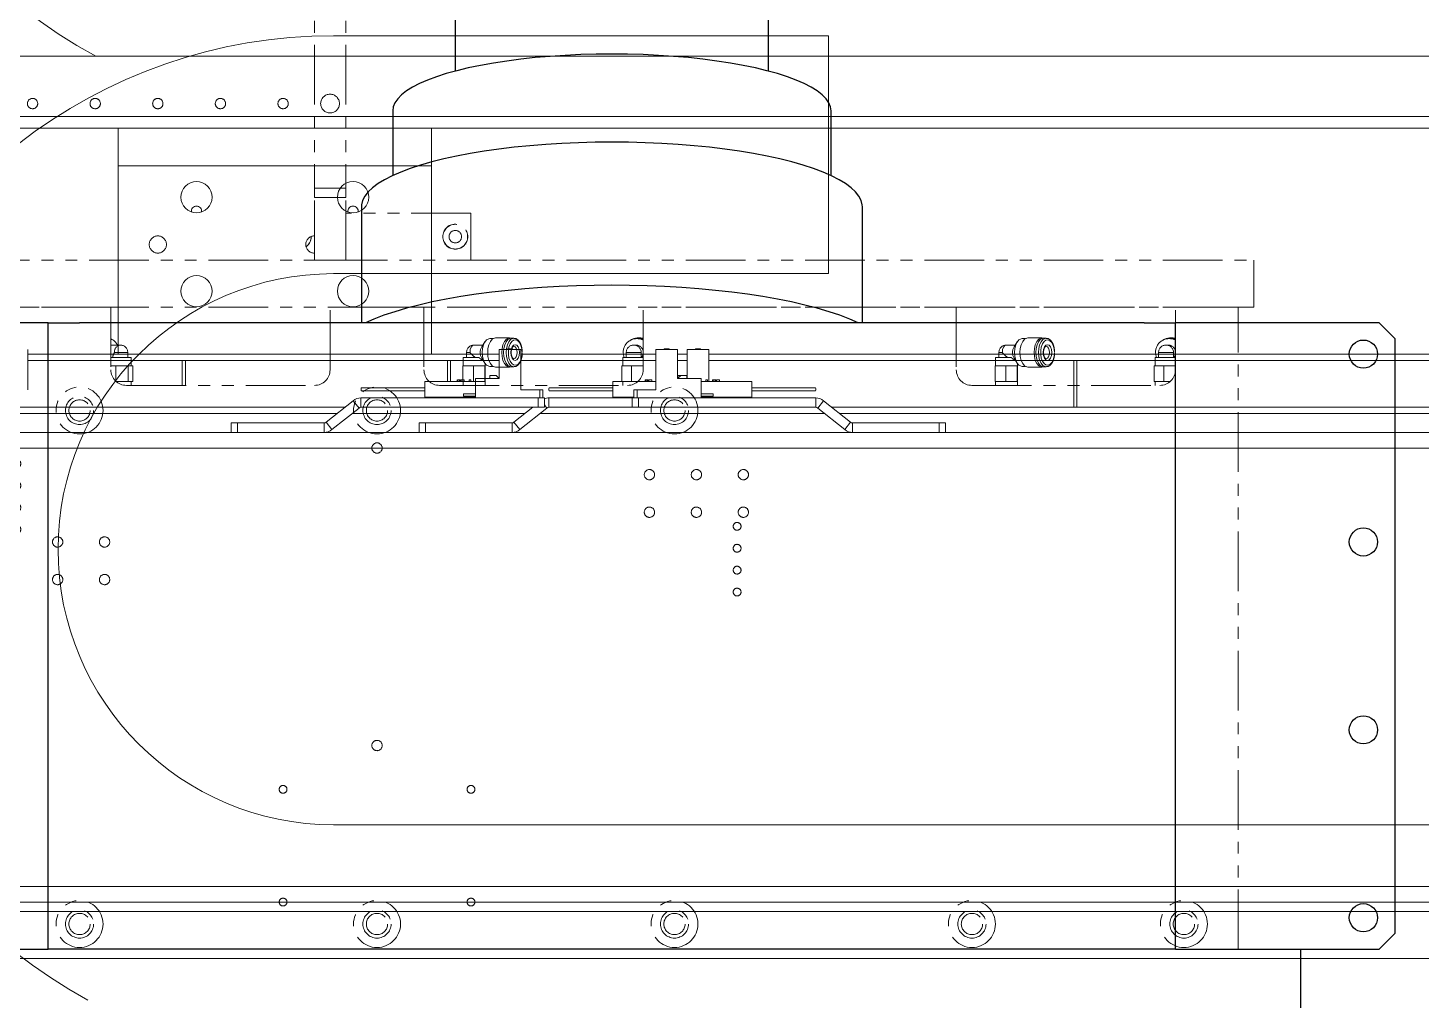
# Model space of a CAD drawing. Extents: x 500 to 100500, y -14500 to 21140.
# Drawn here: x 6410 to 6854.9, y -2379 to -2068.5 of the extents above; entities that cross this region are included whole.
import ezdxf

# ---------------------------------------------------------------- set-up
doc = ezdxf.new("R2010")
doc.units = 0
doc.linetypes.add('PHANTOM', pattern=[12.7, 6.35, -1.27, 1.27, -1.27, 1.27, -1.27])
doc.linetypes.add('SLD-Solid', pattern=[0])
doc.layers.get('0').update_dxf_attribs({"linetype": 'CONTINUOUS'})
doc.layers.add('D', color=7, linetype='CONTINUOUS')
doc.layers.add('MODEL', color=7, linetype='SLD-Solid', lineweight=15)

# ---------------------------------------------------------------- blocks, each defined once
blk = doc.blocks.new('KZXCVASDF123')
at = {"color": 7, "linetype": 'Continuous', "lineweight": 18}
for p, q in [((-57914.57, -66197.57, 21.36), (-58715.92, -66197.57, 21.36)), ((-57914.57, -66216.84, 21.36), (-58720.92, -66216.84, 21.36)), ((-58632.22, -66220.57, 21.36), (-58720.92, -66220.57, 21.36)), ((-58632.22, -66220.57, 21.36), (-58632.22, -66232.57, 21.36)), ((-58532.22, -66220.57, 21.36), (-58632.22, -66220.57, 21.36)), ((-58532.22, -66220.57, 21.36), (-58532.22, -66232.57, 21.36)), ((-57914.57, -66220.57, 21.36), (-58532.22, -66220.57, 21.36)), ((-58532.22, -66232.57, 21.36), (-58632.22, -66232.57, 21.36)), ((-58632.22, -66232.57, 21.36), (-58632.22, -66282.57, 21.36)), ((-58532.22, -66232.57, 21.36), (-58532.22, -66282.57, 21.36)), ((-58632.22, -66292.67, 21.36), (-58632.22, -66282.57, 21.36)), ((-58532.22, -66282.57, 21.36), (-58632.22, -66282.57, 21.36)), ((-58532.22, -66292.67, 21.36), (-58532.22, -66282.57, 21.36)), ((-58503.6, -66291.17, 21.36), (-58510.55, -66291.17, 21.36)), ((-58510.55, -66291.17, 21.36), (-58510.55, -66300.47, 21.36)), ((-58507.87, -66290.97, 21.36), (-58507.87, -66291.17, 21.36)), ((-58507.87, -66290.97, 21.36), (-58507.07, -66290.97, 21.36)), ((-58507.07, -66290.97, 21.36), (-58507.07, -66291.17, 21.36)), ((-58507.07, -66290.97, 21.36), (-58506.27, -66290.97, 21.36)), ((-58506.27, -66290.97, 21.36), (-58506.27, -66291.17, 21.36)), ((-58503.6, -66304.07, 21.36), (-58503.6, -66291.17, 21.36)), ((-58460.54, -66304.07, 21.36), (-58460.54, -66291.17, 21.36)), ((-58460.54, -66291.17, 21.36), (-58453.59, -66291.17, 21.36)), ((-58457.56, -66290.97, 21.36), (-58457.86, -66290.97, 21.36)), ((-58457.86, -66290.97, 21.36), (-58457.86, -66291.17, 21.36)), ((-58457.56, -66290.97, 21.36), (-58456.56, -66290.97, 21.36)), ((-58457.56, -66290.97, 21.36), (-58457.56, -66291.17, 21.36)), ((-58456.26, -66290.97, 21.36), (-58456.56, -66290.97, 21.36)), ((-58456.56, -66290.97, 21.36), (-58456.56, -66291.17, 21.36)), ((-58456.26, -66290.97, 21.36), (-58456.26, -66291.17, 21.36)), ((-58453.59, -66291.17, 21.36), (-58453.59, -66300.47, 21.36)), ((-58450.55, -66291.17, 21.36), (-58450.55, -66300.47, 21.36)), ((-58443.6, -66291.17, 21.36), (-58450.55, -66291.17, 21.36)), ((-58447.87, -66290.97, 21.36), (-58447.87, -66291.17, 21.36)), ((-58447.87, -66290.97, 21.36), (-58447.07, -66290.97, 21.36)), ((-58447.07, -66290.97, 21.36), (-58447.07, -66291.17, 21.36)), ((-58447.07, -66290.97, 21.36), (-58446.27, -66290.97, 21.36)), ((-58446.27, -66290.97, 21.36), (-58446.27, -66291.17, 21.36)), ((-58443.6, -66301.42, 21.36), (-58443.6, -66291.17, 21.36)), ((-58661.07, -66292.67, 21.36), (-58510.55, -66292.67, 21.36)), ((-58661.07, -66294.67, 21.36), (-58527.07, -66294.67, 21.36)), ((-58527.07, -66294.67, 21.36), (-58527.07, -66301.42, 21.36)), ((-58526.07, -66294.67, 21.36), (-58527.07, -66294.67, 21.36)), ((-58526.07, -66301.42, 21.36), (-58526.07, -66294.67, 21.36)), ((-58526.07, -66294.67, 21.36), (-58510.55, -66294.67, 21.36)), ((-58503.6, -66292.67, 21.36), (-58460.54, -66292.67, 21.36)), ((-58503.6, -66294.67, 21.36), (-58460.54, -66294.67, 21.36)), ((-58453.59, -66292.67, 21.36), (-58450.55, -66292.67, 21.36)), ((-58453.59, -66294.67, 21.36), (-58450.55, -66294.67, 21.36)), ((-58443.6, -66292.67, 21.36), (-57909.57, -66292.67, 21.36)), ((-58443.6, -66294.67, 21.36), (-58327.07, -66294.67, 21.36)), ((-58327.07, -66294.67, 21.36), (-58327.07, -66309.67, 21.36)), ((-58326.07, -66294.67, 21.36), (-58327.07, -66294.67, 21.36)), ((-58326.07, -66309.67, 21.36), (-58326.07, -66294.67, 21.36)), ((-58326.07, -66294.67, 21.36), (-57909.57, -66294.67, 21.36)), ((-58534.3, -66301.42, 21.36), (-58534.3, -66306.42, 21.36)), ((-58534.3, -66301.42, 21.36), (-58518.1, -66301.42, 21.36)), ((-58523.92, -66300.92, 21.36), (-58523.92, -66301.42, 21.36)), ((-58523.83, -66300.92, 21.36), (-58523.83, -66301.42, 21.36)), ((-58523.37, -66300.92, 21.36), (-58523.37, -66301.42, 21.36)), ((-58523.28, -66301.42, 21.36), (-58523.28, -66300.92, 21.36)), ((-58523.17, -66300.92, 21.36), (-58523.17, -66301.42, 21.36)), ((-58523.07, -66300.92, 21.36), (-58523.07, -66301.42, 21.36)), ((-58522.99, -66300.92, 21.36), (-58522.94, -66300.92, 21.36)), ((-58522.99, -66301.42, 21.36), (-58522.99, -66300.92, 21.36)), ((-58522.94, -66300.92, 21.36), (-58522.94, -66301.42, 21.36)), ((-58522.92, -66301.42, 21.36), (-58522.92, -66300.92, 21.36)), ((-58522.76, -66300.92, 21.36), (-58522.76, -66301.42, 21.36)), ((-58522.73, -66300.92, 21.36), (-58522.73, -66301.42, 21.36)), ((-58522.73, -66300.92, 21.36), (-58521.79, -66300.92, 21.36)), ((-58521.79, -66300.92, 21.36), (-58521.79, -66301.42, 21.36)), ((-58521.79, -66300.92, 21.36), (-58521.76, -66300.92, 21.36)), ((-58521.76, -66300.92, 21.36), (-58521.76, -66301.42, 21.36)), ((-58520.1, -66300.92, 21.36), (-58520.1, -66301.42, 21.36)), ((-58519.6, -66300.92, 21.36), (-58520.1, -66300.92, 21.36)), ((-58519.6, -66300.92, 21.36), (-58519.6, -66301.42, 21.36)), ((-58510.55, -66300.47, 21.36), (-58518.1, -66300.47, 21.36)), ((-58518.1, -66300.47, 21.36), (-58518.1, -66306.67, 21.36)), ((-58513.55, -66299.47, 21.36), (-58513.55, -66300.47, 21.36)), ((-58513.55, -66299.47, 21.36), (-58511.55, -66299.47, 21.36)), ((-58510.55, -66300.47, 21.36), (-58511.55, -66299.47, 21.36)), ((-58474.3, -66301.42, 21.36), (-58474.3, -66306.42, 21.36)), ((-58474.3, -66301.42, 21.36), (-58460.54, -66301.42, 21.36)), ((-58463.92, -66300.92, 21.36), (-58463.92, -66301.42, 21.36)), ((-58463.83, -66300.92, 21.36), (-58463.83, -66301.42, 21.36)), ((-58463.37, -66300.92, 21.36), (-58463.37, -66301.42, 21.36)), ((-58463.28, -66301.42, 21.36), (-58463.28, -66300.92, 21.36)), ((-58463.17, -66300.92, 21.36), (-58463.17, -66301.42, 21.36)), ((-58463.07, -66300.92, 21.36), (-58463.07, -66301.42, 21.36)), ((-58462.99, -66300.92, 21.36), (-58462.94, -66300.92, 21.36)), ((-58462.99, -66301.42, 21.36), (-58462.99, -66300.92, 21.36)), ((-58462.94, -66300.92, 21.36), (-58462.94, -66301.42, 21.36)), ((-58462.92, -66301.42, 21.36), (-58462.92, -66300.92, 21.36)), ((-58462.76, -66300.92, 21.36), (-58462.76, -66301.42, 21.36)), ((-58462.73, -66300.92, 21.36), (-58462.73, -66301.42, 21.36)), ((-58462.73, -66300.92, 21.36), (-58461.79, -66300.92, 21.36)), ((-58461.79, -66300.92, 21.36), (-58461.79, -66301.42, 21.36)), ((-58461.79, -66300.92, 21.36), (-58461.76, -66300.92, 21.36)), ((-58461.76, -66300.92, 21.36), (-58461.76, -66301.42, 21.36)), ((-58453.59, -66300.47, 21.36), (-58452.59, -66299.47, 21.36)), ((-58453.59, -66300.47, 21.36), (-58446.04, -66300.47, 21.36)), ((-58453.55, -66299.47, 21.36), (-58453.55, -66300.43, 21.36)), ((-58453.55, -66299.47, 21.36), (-58452.59, -66299.47, 21.36)), ((-58452.59, -66299.47, 21.36), (-58450.59, -66299.47, 21.36)), ((-58450.59, -66299.47, 21.36), (-58450.59, -66300.47, 21.36)), ((-58450.55, -66300.47, 21.36), (-58450.59, -66300.43, 21.36)), ((-58446.04, -66300.47, 21.36), (-58446.04, -66306.67, 21.36)), ((-58446.04, -66301.42, 21.36), (-58429.84, -66301.42, 21.36)), ((-58444.04, -66300.92, 21.36), (-58444.54, -66300.92, 21.36)), ((-58444.54, -66300.92, 21.36), (-58444.54, -66301.42, 21.36)), ((-58444.04, -66300.92, 21.36), (-58444.04, -66301.42, 21.36)), ((-58442.38, -66300.92, 21.36), (-58442.38, -66301.42, 21.36)), ((-58442.23, -66300.92, 21.36), (-58442.23, -66301.42, 21.36)), ((-58441.53, -66300.92, 21.36), (-58441.53, -66301.42, 21.36)), ((-58441.38, -66301.42, 21.36), (-58441.38, -66300.92, 21.36)), ((-58441.22, -66300.92, 21.36), (-58441.22, -66301.42, 21.36)), ((-58441.22, -66300.92, 21.36), (-58441.22, -66301.42, 21.36)), ((-58441.2, -66300.92, 21.36), (-58440.24, -66300.92, 21.36)), ((-58441.2, -66300.92, 21.36), (-58441.2, -66301.42, 21.36)), ((-58440.24, -66300.92, 21.36), (-58440.24, -66301.42, 21.36)), ((-58440.22, -66301.42, 21.36), (-58440.22, -66300.92, 21.36)), ((-58429.84, -66301.42, 21.36), (-58429.84, -66306.42, 21.36)), ((-58534.3, -66303.42, 21.36), (-58554.62, -66303.42, 21.36)), ((-58554.62, -66304.42, 21.36), (-58534.3, -66304.42, 21.36)), ((-58521.9, -66305.37, 21.36), (-58521.9, -66306.07, 21.36)), ((-58521.9, -66305.37, 21.36), (-58518.1, -66305.37, 21.36)), ((-58497.6, -66304.07, 21.36), (-58503.6, -66304.07, 21.36)), ((-58497.6, -66304.07, 21.36), (-58496.6, -66304.07, 21.36)), ((-58497.6, -66306.67, 21.36), (-58497.6, -66304.07, 21.36)), ((-58496.6, -66304.07, 21.36), (-58496.6, -66306.67, 21.36)), ((-58474.3, -66303.42, 21.36), (-58494.62, -66303.42, 21.36)), ((-58494.62, -66304.42, 21.36), (-58474.3, -66304.42, 21.36)), ((-58467.54, -66304.07, 21.36), (-58466.54, -66304.07, 21.36)), ((-58467.54, -66306.67, 21.36), (-58467.54, -66304.07, 21.36)), ((-58466.54, -66304.07, 21.36), (-58460.54, -66304.07, 21.36)), ((-58466.54, -66304.07, 21.36), (-58466.54, -66306.67, 21.36)), ((-58442.24, -66305.37, 21.36), (-58446.04, -66305.37, 21.36)), ((-58442.24, -66306.07, 21.36), (-58442.24, -66305.37, 21.36)), ((-58409.51, -66303.42, 21.36), (-58429.84, -66303.42, 21.36)), ((-58429.84, -66304.42, 21.36), (-58409.51, -66304.42, 21.36)), ((-58559.85, -66309.67, 21.36), (-58711.07, -66309.67, 21.36)), ((-58565.83, -66314.46, 21.36), (-58557.2, -66307.55, 21.36)), ((-58563.95, -66316.8, 21.36), (-58555.32, -66309.89, 21.36)), ((-58555.32, -66309.89, 21.36), (-58557.2, -66307.55, 21.36)), ((-58554.7, -66306.67, 21.36), (-58554.7, -66309.67, 21.36)), ((-58554.7, -66306.67, 21.36), (-58498.1, -66306.67, 21.36)), ((-58554.7, -66309.67, 21.36), (-58498.1, -66309.67, 21.36)), ((-58534.3, -66306.42, 21.36), (-58518.1, -66306.42, 21.36)), ((-58527.07, -66306.42, 21.36), (-58527.07, -66306.67, 21.36)), ((-58526.07, -66306.67, 21.36), (-58526.07, -66306.42, 21.36)), ((-58521.9, -66306.07, 21.36), (-58518.1, -66306.07, 21.36)), ((-58505.83, -66314.46, 21.36), (-58499.85, -66309.67, 21.36)), ((-58503.95, -66316.8, 21.36), (-58495.32, -66309.89, 21.36)), ((-58498.1, -66309.67, 21.36), (-58498.1, -66306.67, 21.36)), ((-58498.1, -66306.67, 21.36), (-58496.1, -66306.67, 21.36)), ((-58496.1, -66309.67, 21.36), (-58498.1, -66309.67, 21.36)), ((-58496.1, -66306.67, 21.36), (-58496.1, -66309.67, 21.36)), ((-58495.32, -66309.89, 21.36), (-58496.1, -66308.92, 21.36)), ((-58494.7, -66306.67, 21.36), (-58494.7, -66309.67, 21.36)), ((-58494.7, -66306.67, 21.36), (-58468.04, -66306.67, 21.36)), ((-58494.7, -66309.67, 21.36), (-58468.04, -66309.67, 21.36)), ((-58474.3, -66306.42, 21.36), (-58467.54, -66306.42, 21.36)), ((-58468.04, -66309.67, 21.36), (-58468.04, -66306.67, 21.36)), ((-58468.04, -66306.67, 21.36), (-58466.04, -66306.67, 21.36)), ((-58466.04, -66309.67, 21.36), (-58468.04, -66309.67, 21.36)), ((-58466.04, -66306.67, 21.36), (-58466.04, -66309.67, 21.36)), ((-58409.44, -66306.67, 21.36), (-58466.04, -66306.67, 21.36)), ((-58409.44, -66309.67, 21.36), (-58466.04, -66309.67, 21.36)), ((-58442.24, -66306.07, 21.36), (-58446.04, -66306.07, 21.36)), ((-58446.04, -66306.42, 21.36), (-58429.84, -66306.42, 21.36)), ((-58437.6, -66306.67, 21.36), (-58437.6, -66306.42, 21.36)), ((-58436.6, -66306.42, 21.36), (-58436.6, -66306.67, 21.36)), ((-58409.44, -66309.67, 21.36), (-58409.44, -66306.67, 21.36)), ((-58406.94, -66307.55, 21.36), (-58408.82, -66309.89, 21.36)), ((-58400.19, -66316.8, 21.36), (-58408.82, -66309.89, 21.36)), ((-58398.31, -66314.46, 21.36), (-58406.94, -66307.55, 21.36)), ((-58327.07, -66309.67, 21.36), (-58404.29, -66309.67, 21.36)), ((-58327.07, -66309.67, 21.36), (-58326.07, -66309.67, 21.36)), ((-57909.57, -66309.67, 21.36), (-58326.07, -66309.67, 21.36)), ((-58711.07, -66311.67, 21.36), (-58562.35, -66311.67, 21.36)), ((-58596.1, -66317.67, 21.36), (-58596.1, -66314.67, 21.36)), ((-58596.1, -66314.67, 21.36), (-58594.1, -66314.67, 21.36)), ((-58594.1, -66314.67, 21.36), (-58594.1, -66317.67, 21.36)), ((-58594.1, -66314.67, 21.36), (-58566.45, -66314.67, 21.36)), ((-58566.45, -66317.67, 21.36), (-58566.45, -66314.67, 21.36)), ((-58565.83, -66314.46, 21.36), (-58563.95, -66316.8, 21.36)), ((-58557.55, -66311.67, 21.36), (-58502.35, -66311.67, 21.36)), ((-58536.1, -66317.67, 21.36), (-58536.1, -66314.67, 21.36)), ((-58536.1, -66314.67, 21.36), (-58534.1, -66314.67, 21.36)), ((-58534.1, -66314.67, 21.36), (-58534.1, -66317.67, 21.36)), ((-58534.1, -66314.67, 21.36), (-58506.45, -66314.67, 21.36)), ((-58506.45, -66317.67, 21.36), (-58506.45, -66314.67, 21.36)), ((-58505.83, -66314.46, 21.36), (-58503.95, -66316.8, 21.36)), ((-58497.55, -66311.67, 21.36), (-58406.59, -66311.67, 21.36)), ((-58401.79, -66311.67, 21.36), (-57909.57, -66311.67, 21.36)), ((-58400.19, -66316.8, 21.36), (-58398.31, -66314.46, 21.36)), ((-58397.69, -66314.67, 21.36), (-58397.69, -66317.67, 21.36)), ((-58370.04, -66314.67, 21.36), (-58397.69, -66314.67, 21.36)), ((-58370.04, -66317.67, 21.36), (-58370.04, -66314.67, 21.36)), ((-58370.04, -66314.67, 21.36), (-58368.04, -66314.67, 21.36)), ((-58368.04, -66314.67, 21.36), (-58368.04, -66317.67, 21.36)), ((-57909.57, -66317.67, 21.36), (-58734.07, -66317.67, 21.36)), ((-58714.07, -66322.67, 21.36), (-57909.57, -66322.67, 21.36)), ((-58714.07, -66462.67, 21.36), (-57909.57, -66462.67, 21.36)), ((-57909.57, -66467.67, 21.36), (-58696.07, -66467.67, 21.36)), ((-58754.07, -66470.67, 21.36), (-57909.57, -66470.67, 21.36)), ((-58754.07, -66485.67, 21.36), (-56215.07, -66485.67, 21.36))]:
    blk.add_line(p, q, dxfattribs=at)
for centre in [(-58607.22, -66242.57, 21.36), (-58557.22, -66242.57, 21.36), (-58607.22, -66272.57, 21.36), (-58557.22, -66272.57, 21.36)]:
    blk.add_circle(centre, 5, dxfattribs=at)
for centre, radius, start, end in [((-58560.92, -66053.57, 21.36), 164, 90, 241.4079), ((-58607.22, -66247.07, 21.36), 1.65, 90, 187.8472), ((-58607.22, -66247.07, 21.36), 1.65, 352.1528, 90), ((-58557.22, -66247.07, 21.36), 1.65, 90, 187.8472), ((-58557.22, -66247.07, 21.36), 1.65, 352.1528, 90), ((-58553.44, -66303.8, 21.36), 1.24, 162.35, 185.7133), ((-58553.44, -66304.05, 21.36), 1.24, 174.2871, 197.6496), ((-58493.44, -66303.8, 21.36), 1.24, 162.3282, 185.7351), ((-58493.44, -66304.05, 21.36), 1.24, 174.2653, 197.6714), ((-58411.1, -66303.92, 21.36), 1.67, 342.5273, 17.4727), ((-58554.7, -66310.67, 21.36), 4, 90, 128.6598), ((-58554.7, -66310.67, 21.36), 1, 90, 128.6598), ((-58494.7, -66310.67, 21.36), 4, 90, 110.5351), ((-58494.7, -66310.67, 21.36), 1, 90, 128.6598), ((-58409.44, -66310.67, 21.36), 4, 51.3402, 90), ((-58409.44, -66310.67, 21.36), 1, 51.3402, 90), ((-58566.45, -66313.67, 21.36), 1, 270, 308.6598), ((-58506.45, -66313.67, 21.36), 1, 270, 308.6598), ((-58397.69, -66313.67, 21.36), 1, 231.3402, 270), ((-58566.45, -66313.67, 21.36), 4, 270, 308.6598), ((-58506.45, -66313.67, 21.36), 4, 270, 308.6598), ((-58397.69, -66313.67, 21.36), 4, 231.3402, 270)]:
    blk.add_arc(centre, radius, start, end, dxfattribs=at)
for points, knots in [([(-58661.07, -66300.66, 21.36), (-58661.07, -66299.9, 21.36), (-58661.07, -66298.73, 21.36), (-58661.07, -66297.02, 21.36), (-58661.07, -66295.72, 21.36), (-58661.07, -66294.5, 21.36), (-58661.07, -66293.11, 21.36), (-58661.07, -66291.83, 21.36), (-58661.07, -66291.22, 21.36), (-58661.07, -66291.24, 21.36), (-58661.07, -66291.25, 21.36)], [0, 0, 0, 0, 0.183414, 0.282148, 0.382978, 0.483808, 0.582542, 0.765956, 0.949369, 1, 1, 1, 1]), ([(-58661.07, -66304.1, 21.36), (-58661.07, -66304.11, 21.36), (-58661.07, -66304.13, 21.36), (-58661.07, -66303.87, 21.36), (-58661.07, -66303.35, 21.36), (-58661.07, -66302.39, 21.36), (-58661.07, -66301.34, 21.36), (-58661.07, -66300.66, 21.36)], [0, 0, 0, 0, 0.090436, 0.279996, 0.469559, 0.655181, 1, 1, 1, 1]), ([(-58523.91, -66300.92, 21.36), (-58523.91, -66300.92, 21.36), (-58523.92, -66300.92, 21.36), (-58523.89, -66300.92, 21.36), (-58523.85, -66300.92, 21.36), (-58523.83, -66300.92, 21.36)], [0, 0, 0, 0, 0.291437, 0.643057, 1, 1, 1, 1]), ([(-58523.83, -66300.92, 21.36), (-58523.79, -66300.92, 21.36), (-58523.71, -66300.92, 21.36), (-58523.58, -66300.92, 21.36), (-58523.46, -66300.92, 21.36), (-58523.4, -66300.92, 21.36), (-58523.37, -66300.92, 21.36)], [0, 0, 0, 0, 0.266271, 0.560259, 0.786379, 1, 1, 1, 1]), ([(-58523.37, -66300.92, 21.36), (-58523.35, -66300.92, 21.36), (-58523.3, -66300.92, 21.36), (-58523.28, -66300.92, 21.36), (-58523.28, -66300.92, 21.36), (-58523.28, -66300.92, 21.36)], [0, 0, 0, 0, 0.40424, 0.818227, 1, 1, 1, 1]), ([(-58523.25, -66300.92, 21.36), (-58523.25, -66300.92, 21.36), (-58523.21, -66300.92, 21.36), (-58523.19, -66300.92, 21.36), (-58523.16, -66300.92, 21.36)], [0, 0, 0, 0, 0.1620681, 1, 1, 1, 1]), ([(-58523.17, -66300.92, 21.36), (-58523.15, -66300.92, 21.36), (-58523.12, -66300.92, 21.36), (-58523.08, -66300.92, 21.36), (-58523.07, -66300.92, 21.36)], [0, 0, 0, 0, 0.542381, 1, 1, 1, 1]), ([(-58523.07, -66300.92, 21.36), (-58523.05, -66300.92, 21.36), (-58523.02, -66300.92, 21.36), (-58523, -66300.92, 21.36), (-58522.99, -66300.92, 21.36)], [0, 0, 0, 0, 0.5926239, 1, 1, 1, 1]), ([(-58463.91, -66300.92, 21.36), (-58463.91, -66300.92, 21.36), (-58463.92, -66300.92, 21.36), (-58463.89, -66300.92, 21.36), (-58463.85, -66300.92, 21.36), (-58463.83, -66300.92, 21.36)], [0, 0, 0, 0, 0.291437, 0.643057, 1, 1, 1, 1]), ([(-58463.83, -66300.92, 21.36), (-58463.79, -66300.92, 21.36), (-58463.71, -66300.92, 21.36), (-58463.58, -66300.92, 21.36), (-58463.46, -66300.92, 21.36), (-58463.4, -66300.92, 21.36), (-58463.37, -66300.92, 21.36)], [0, 0, 0, 0, 0.266273, 0.560266, 0.786393, 1, 1, 1, 1]), ([(-58463.37, -66300.92, 21.36), (-58463.35, -66300.92, 21.36), (-58463.3, -66300.92, 21.36), (-58463.28, -66300.92, 21.36), (-58463.28, -66300.92, 21.36), (-58463.28, -66300.92, 21.36)], [0, 0, 0, 0, 0.404268, 0.818235, 1, 1, 1, 1]), ([(-58463.25, -66300.92, 21.36), (-58463.25, -66300.92, 21.36), (-58463.21, -66300.92, 21.36), (-58463.19, -66300.92, 21.36), (-58463.16, -66300.92, 21.36)], [0, 0, 0, 0, 0.1620681, 1, 1, 1, 1]), ([(-58463.17, -66300.92, 21.36), (-58463.15, -66300.92, 21.36), (-58463.12, -66300.92, 21.36), (-58463.08, -66300.92, 21.36), (-58463.07, -66300.92, 21.36)], [0, 0, 0, 0, 0.542393, 1, 1, 1, 1]), ([(-58463.07, -66300.92, 21.36), (-58463.05, -66300.92, 21.36), (-58463.02, -66300.92, 21.36), (-58463, -66300.92, 21.36), (-58462.99, -66300.92, 21.36)], [0, 0, 0, 0, 0.5926239, 1, 1, 1, 1]), ([(-58442.38, -66300.92, 21.36), (-58442.38, -66300.92, 21.36), (-58442.38, -66300.92, 21.36), (-58442.34, -66300.92, 21.36), (-58442.27, -66300.92, 21.36), (-58442.23, -66300.92, 21.36)], [0, 0, 0, 0, 0.306601, 0.582695, 1, 1, 1, 1]), ([(-58442.23, -66300.92, 21.36), (-58442.17, -66300.92, 21.36), (-58442.05, -66300.92, 21.36), (-58441.85, -66300.92, 21.36), (-58441.67, -66300.92, 21.36), (-58441.58, -66300.92, 21.36), (-58441.53, -66300.92, 21.36)], [0, 0, 0, 0, 0.2644695, 0.5671713, 0.7936563, 1, 1, 1, 1]), ([(-58441.53, -66300.92, 21.36), (-58441.5, -66300.92, 21.36), (-58441.43, -66300.92, 21.36), (-58441.39, -66300.92, 21.36), (-58441.39, -66300.92, 21.36), (-58441.39, -66300.92, 21.36)], [0, 0, 0, 0, 0.3572, 0.722495, 1, 1, 1, 1])]:
    blk.add_open_spline(points, degree=3, knots=knots, dxfattribs=at)
blk = doc.blocks.new('KASDADS')
at = {"layer": 'MODEL', "color": 4}
for p, q in [((-53358.87, -65978.79, 21.36), (-53200.87, -65978.79, 21.36)), ((-53200.87, -65978.79, 21.36), (-53200.87, -66054.79, 21.36)), ((-53358.87, -66054.79, 21.36), (-53200.87, -66054.79, 21.36)), ((-53358.87, -66230.79, 21.36), (-52962.52, -66230.79, 21.36))]:
    blk.add_line(p, q, dxfattribs=at)
for radius, end in [(164, 241.4079), (88, 270)]:
    blk.add_arc((-53358.87, -66142.79, 21.36), radius, 90, end, dxfattribs=at)
blk = doc.blocks.new('KA$C100bd9fb')
at = {"color": 60, "linetype": 'PHANTOM', "lineweight": 18, "ltscale": 3}
for p, q in [((0, 517, 21.36), (0, 507, 21.36)), ((0, 517, 21.36), (7.71, 517, 21.36)), ((7.71, 512, 21.36), (7.71, 517, 21.36)), ((10.75, 517, 21.36), (7.71, 517, 21.36)), ((10.75, 512, 21.36), (10.75, 517, 21.36)), ((15.5, 517, 21.36), (10.75, 517, 21.36)), ((15.5, 512, 21.36), (15.5, 517, 21.36)), ((15.5, 517, 21.36), (27.71, 517, 21.36)), ((27.71, 512, 21.36), (27.71, 517, 21.36)), ((30.75, 517, 21.36), (27.71, 517, 21.36)), ((30.75, 512, 21.36), (30.75, 517, 21.36)), ((35.5, 517, 21.36), (30.75, 517, 21.36)), ((35.5, 512, 21.36), (35.5, 517, 21.36)), ((35.5, 517, 21.36), (40, 517, 21.36)), ((40, 507, 21.36), (40, 517, 21.36)), ((50, 517, 21.36), (40, 517, 21.36)), ((50, 507, 21.36), (50, 517, 21.36)), ((110, 517, 21.36), (50, 517, 21.36)), ((110, 507, 21.36), (110, 517, 21.36)), ((120, 517, 21.36), (110, 517, 21.36)), ((120, 507, 21.36), (120, 517, 21.36)), ((120, 517, 21.36), (124.5, 517, 21.36)), ((124.5, 512, 21.36), (124.5, 517, 21.36)), ((129.25, 517, 21.36), (124.5, 517, 21.36)), ((129.25, 517, 21.36), (129.25, 512, 21.36)), ((132.29, 517, 21.36), (129.25, 517, 21.36)), ((132.29, 517, 21.36), (132.29, 512, 21.36)), ((132.29, 517, 21.36), (144.5, 517, 21.36)), ((144.5, 512, 21.36), (144.5, 517, 21.36)), ((149.25, 517, 21.36), (144.5, 517, 21.36)), ((149.25, 517, 21.36), (149.25, 512, 21.36)), ((152.29, 517, 21.36), (149.25, 517, 21.36)), ((152.29, 517, 21.36), (152.29, 512, 21.36)), ((152.29, 517, 21.36), (160, 517, 21.36)), ((160, 517, 21.36), (160, 507, 21.36)), ((15.5, 512, 21.36), (7.71, 512, 21.36)), ((35.5, 512, 21.36), (27.71, 512, 21.36)), ((132.29, 512, 21.36), (124.5, 512, 21.36)), ((152.29, 512, 21.36), (144.5, 512, 21.36)), ((0, 477, 21.36), (0, 507, 21.36)), ((160, 507, 21.36), (0, 507, 21.36)), ((0, 507, 21.36), (40, 507, 21.36)), ((120, 507, 21.36), (160, 507, 21.36)), ((160, 477, 21.36), (160, 507, 21.36)), ((0, 477, 21.36), (15, 477, 21.36)), ((160, 477, 21.36), (145, 477, 21.36)), ((20, 472, 21.36), (20, 370, 21.36)), ((140, 370, 21.36), (140, 472, 21.36)), ((20, 370, 21.36), (30, 370, 21.36)), ((20, 365, 21.36), (20, 370, 21.36)), ((30, 370, 21.36), (30, 365, 21.36)), ((130, 370, 21.36), (140, 370, 21.36)), ((130, 365, 21.36), (130, 370, 21.36)), ((140, 370, 21.36), (140, 365, 21.36)), ((30, 365, 21.36), (20, 365, 21.36)), ((20, 365, 21.36), (20, 243, 21.36)), ((30, 365, 21.36), (30, 243, 21.36)), ((140, 365, 21.36), (130, 365, 21.36)), ((130, 365, 21.36), (130, 243, 21.36)), ((140, 365, 21.36), (140, 243, 21.36)), ((38.77, 341.1, 21.36), (41.23, 341.1, 21.36)), ((58.77, 341.1, 21.36), (61.23, 341.1, 21.36)), ((78.77, 341.1, 21.36), (81.23, 341.1, 21.36)), ((98.77, 341.1, 21.36), (101.23, 341.1, 21.36)), ((118.77, 341.1, 21.36), (121.23, 341.1, 21.36)), ((20, 243, 21.36), (30, 243, 21.36)), ((20, 240, 21.36), (20, 243, 21.36)), ((30, 243, 21.36), (30, 240, 21.36)), ((130, 243, 21.36), (140, 243, 21.36)), ((130, 240, 21.36), (130, 243, 21.36)), ((140, 243, 21.36), (140, 240, 21.36)), ((30, 240, 21.36), (20, 240, 21.36)), ((20, 220, 21.36), (20, 240, 21.36)), ((30, 220, 21.36), (30, 240, 21.36)), ((140, 240, 21.36), (130, 240, 21.36)), ((130, 220, 21.36), (130, 240, 21.36)), ((140, 220, 21.36), (140, 240, 21.36)), ((180, 235, 21.36), (140, 235, 21.36)), ((180, 220, 21.36), (180, 235, 21.36)), ((20, 231.05, 21.36), (15.93, 231.05, 21.36)), ((15.93, 231.05, 21.36), (15.93, 226.05, 21.36)), ((15.93, 226.05, 21.36), (20, 226.05, 21.36)), ((30, 226.05, 21.36), (32.54, 226.05, 21.36)), ((32.66, 225.7, 21.36), (32.66, 224.3, 21.36)), ((20, 220, 21.36), (30, 220, 21.36)), ((20, 220, 21.36), (20, 205, 21.36)), ((20, 220, 21.36), (430, 220, 21.36)), ((130, 220, 21.36), (140, 220, 21.36)), ((430, 220, 21.36), (430, 205, 21.36)), ((20, 205, 21.36), (430, 205, 21.36)), ((25, 205, 21.36), (25, 0, 21.36)), ((65, 205, 21.36), (25, 205, 21.36)), ((65, 205, 21.36), (65, 185, 21.36)), ((135, 185, 21.36), (135, 205, 21.36)), ((165, 205, 21.36), (135, 205, 21.36)), ((165, 205, 21.36), (165, 185, 21.36)), ((235, 185, 21.36), (235, 205, 21.36)), ((430, 205, 21.36), (235, 205, 21.36)), ((335, 205, 21.36), (335, 185, 21.36)), ((405, 185, 21.36), (405, 205, 21.36)), ((425, 0, 21.36), (425, 205, 21.36)), ((65.51, 192.9, 21.36), (65, 192.81, 21.36)), ((68, 192.9, 21.36), (65.51, 192.9, 21.36)), ((183.81, 192.9, 21.36), (181, 192.9, 21.36)), ((184.45, 193.91, 21.36), (183.44, 192.34, 21.36)), ((187.12, 194.95, 21.36), (186, 194.95, 21.36)), ((192.35, 195.15, 21.36), (187.85, 195.15, 21.36)), ((193.7, 195.05, 21.36), (192.86, 195.05, 21.36)), ((232.66, 192.9, 21.36), (232, 192.9, 21.36)), ((233.37, 194.95, 21.36), (233, 194.95, 21.36)), ((234.27, 195.15, 21.36), (233.37, 195.15, 21.36)), ((353.81, 192.9, 21.36), (351, 192.9, 21.36)), ((354.45, 193.91, 21.36), (353.44, 192.34, 21.36)), ((357.12, 194.95, 21.36), (356, 194.95, 21.36)), ((362.35, 195.15, 21.36), (357.85, 195.15, 21.36)), ((363.7, 195.05, 21.36), (362.86, 195.05, 21.36)), ((402.66, 192.9, 21.36), (402, 192.9, 21.36)), ((403.37, 194.95, 21.36), (403, 194.95, 21.36)), ((404.27, 195.15, 21.36), (403.37, 195.15, 21.36)), ((65, 188.93, 21.36), (71.5, 188.93, 21.36)), ((66.15, 190.5, 21.36), (70.4, 190.5, 21.36)), ((70.4, 188.93, 21.36), (70.4, 190.5, 21.36)), ((70.4, 190, 21.36), (135, 190, 21.36)), ((71.5, 186.3, 21.36), (71.5, 188.93, 21.36)), ((71.5, 188, 21.36), (87.81, 188, 21.36)), ((87.81, 188, 21.36), (87.81, 180, 21.36)), ((88.81, 188, 21.36), (87.81, 188, 21.36)), ((88.81, 180, 21.36), (88.81, 188, 21.36)), ((88.81, 188, 21.36), (135, 188, 21.36)), ((165, 190, 21.36), (178.6, 190, 21.36)), ((165, 188, 21.36), (177.5, 188, 21.36)), ((177.5, 188.93, 21.36), (177.5, 186.3, 21.36)), ((177.5, 188.93, 21.36), (182.53, 188.93, 21.36)), ((178.6, 190.5, 21.36), (178.6, 188.93, 21.36)), ((178.6, 190.5, 21.36), (179.7, 190.5, 21.36)), ((183.44, 188.66, 21.36), (184.45, 187.09, 21.36)), ((184.5, 186.3, 21.36), (184.5, 187.02, 21.36)), ((195.94, 188, 21.36), (228.5, 188, 21.36)), ((196.37, 190, 21.36), (228.64, 190, 21.36)), ((228.5, 188.93, 21.36), (228.5, 186.3, 21.36)), ((228.5, 188.93, 21.36), (235, 188.93, 21.36)), ((229.6, 190.5, 21.36), (229.6, 188.93, 21.36)), ((229.6, 190.5, 21.36), (234.37, 190.5, 21.36)), ((234.4, 188.93, 21.36), (234.4, 190.1, 21.36)), ((335, 190, 21.36), (348.6, 190, 21.36)), ((335, 188, 21.36), (347.5, 188, 21.36)), ((347.5, 188.93, 21.36), (347.5, 186.3, 21.36)), ((347.5, 188.93, 21.36), (352.53, 188.93, 21.36)), ((348.6, 190.5, 21.36), (348.6, 188.93, 21.36)), ((348.6, 190.5, 21.36), (349.7, 190.5, 21.36)), ((353.44, 188.66, 21.36), (354.45, 187.09, 21.36)), ((354.5, 186.3, 21.36), (354.5, 187.02, 21.36)), ((365.94, 188, 21.36), (398.5, 188, 21.36)), ((366.37, 190, 21.36), (398.64, 190, 21.36)), ((398.5, 188.93, 21.36), (398.5, 186.3, 21.36)), ((398.5, 188.93, 21.36), (405, 188.93, 21.36)), ((399.6, 190.5, 21.36), (399.6, 188.93, 21.36)), ((399.6, 190.5, 21.36), (404.37, 190.5, 21.36)), ((404.4, 188.93, 21.36), (404.4, 190.1, 21.36)), ((65, 186.3, 21.36), (65.3, 186.3, 21.36)), ((65.3, 186.3, 21.36), (66.59, 186.3, 21.36)), ((66.59, 186.3, 21.36), (66.59, 181.34, 21.36)), ((66.59, 186.3, 21.36), (68.58, 186.3, 21.36)), ((68.58, 186.3, 21.36), (70.58, 186.3, 21.36)), ((70.58, 186.3, 21.36), (70.58, 181.3, 21.36)), ((70.58, 186.3, 21.36), (71.28, 186.3, 21.36)), ((71.28, 186.3, 21.36), (71.99, 186.3, 21.36)), ((71.99, 186.3, 21.36), (71.99, 181.3, 21.36)), ((177.41, 186.3, 21.36), (177.41, 181.3, 21.36)), ((177.41, 186.3, 21.36), (179.11, 186.3, 21.36)), ((179.11, 186.3, 21.36), (180.8, 186.3, 21.36)), ((180.8, 186.3, 21.36), (180.8, 181.3, 21.36)), ((180.8, 186.3, 21.36), (182.6, 186.3, 21.36)), ((182.6, 186.3, 21.36), (184.4, 186.3, 21.36)), ((184.4, 186.3, 21.36), (184.4, 181.3, 21.36)), ((184.4, 186.3, 21.36), (184.5, 186.3, 21.36)), ((184.5, 186.3, 21.36), (184.59, 186.3, 21.36)), ((184.59, 186.3, 21.36), (184.59, 181.3, 21.36)), ((186, 186.05, 21.36), (187.12, 186.05, 21.36)), ((187.85, 185.85, 21.36), (192.35, 185.85, 21.36)), ((192.86, 185.95, 21.36), (193.7, 185.95, 21.36)), ((228.21, 186.3, 21.36), (228.21, 181.3, 21.36)), ((228.21, 186.3, 21.36), (229.77, 186.3, 21.36)), ((229.77, 186.3, 21.36), (231.32, 186.3, 21.36)), ((231.32, 186.3, 21.36), (231.32, 181.3, 21.36)), ((231.32, 186.3, 21.36), (233.22, 186.3, 21.36)), ((233.22, 186.3, 21.36), (235, 186.3, 21.36)), ((347.41, 186.3, 21.36), (347.41, 181.3, 21.36)), ((347.41, 186.3, 21.36), (349.11, 186.3, 21.36)), ((349.11, 186.3, 21.36), (350.8, 186.3, 21.36)), ((350.8, 186.3, 21.36), (350.8, 181.3, 21.36)), ((350.8, 186.3, 21.36), (352.6, 186.3, 21.36)), ((352.6, 186.3, 21.36), (354.4, 186.3, 21.36)), ((354.4, 186.3, 21.36), (354.4, 181.3, 21.36)), ((354.4, 186.3, 21.36), (354.5, 186.3, 21.36)), ((354.5, 186.3, 21.36), (354.59, 186.3, 21.36)), ((354.59, 186.3, 21.36), (354.59, 181.3, 21.36)), ((356, 186.05, 21.36), (357.12, 186.05, 21.36)), ((357.85, 185.85, 21.36), (362.35, 185.85, 21.36)), ((362.86, 185.95, 21.36), (363.7, 185.95, 21.36)), ((398.21, 186.3, 21.36), (398.21, 181.3, 21.36)), ((398.21, 186.3, 21.36), (399.77, 186.3, 21.36)), ((399.77, 186.3, 21.36), (401.32, 186.3, 21.36)), ((401.32, 186.3, 21.36), (401.32, 181.3, 21.36)), ((401.32, 186.3, 21.36), (403.22, 186.3, 21.36)), ((403.22, 186.3, 21.36), (405, 186.3, 21.36)), ((66.64, 181.3, 21.36), (68.58, 181.3, 21.36)), ((68.58, 181.3, 21.36), (70.58, 181.3, 21.36)), ((70, 180, 21.36), (130, 180, 21.36)), ((70.58, 181.3, 21.36), (71.28, 181.3, 21.36)), ((71.28, 181.3, 21.36), (71.99, 181.3, 21.36)), ((71.5, 180, 21.36), (71.5, 181.3, 21.36)), ((170, 180, 21.36), (230, 180, 21.36)), ((177.41, 181.3, 21.36), (179.11, 181.3, 21.36)), ((177.5, 181.3, 21.36), (177.5, 180, 21.36)), ((179.11, 181.3, 21.36), (180.8, 181.3, 21.36)), ((180.8, 181.3, 21.36), (182.6, 181.3, 21.36)), ((182.6, 181.3, 21.36), (184.4, 181.3, 21.36)), ((184.4, 181.3, 21.36), (184.5, 181.3, 21.36)), ((184.5, 180, 21.36), (184.5, 181.3, 21.36)), ((184.5, 181.3, 21.36), (184.59, 181.3, 21.36)), ((228.21, 181.3, 21.36), (229.77, 181.3, 21.36)), ((228.5, 181.3, 21.36), (228.5, 180, 21.36)), ((229.77, 181.3, 21.36), (231.32, 181.3, 21.36)), ((231.32, 181.3, 21.36), (233.22, 181.3, 21.36)), ((233.22, 181.3, 21.36), (233.36, 181.3, 21.36)), ((340, 180, 21.36), (400, 180, 21.36)), ((347.41, 181.3, 21.36), (349.11, 181.3, 21.36)), ((347.5, 181.3, 21.36), (347.5, 180, 21.36)), ((349.11, 181.3, 21.36), (350.8, 181.3, 21.36)), ((350.8, 181.3, 21.36), (352.6, 181.3, 21.36)), ((352.6, 181.3, 21.36), (354.4, 181.3, 21.36)), ((354.4, 181.3, 21.36), (354.5, 181.3, 21.36)), ((354.5, 180, 21.36), (354.5, 181.3, 21.36)), ((354.5, 181.3, 21.36), (354.59, 181.3, 21.36)), ((398.21, 181.3, 21.36), (399.77, 181.3, 21.36)), ((398.5, 181.3, 21.36), (398.5, 180, 21.36)), ((399.77, 181.3, 21.36), (401.32, 181.3, 21.36)), ((401.32, 181.3, 21.36), (403.22, 181.3, 21.36)), ((403.22, 181.3, 21.36), (403.36, 181.3, 21.36)), ((148.35, 160, 21.36), (151.65, 160, 21.36)), ((25, 0, 21.36), (425, 0, 21.36))]:
    blk.add_line(p, q, dxfattribs=at)
at = {"color": 60, "linetype": 'PHANTOM', "lineweight": 18, "ltscale": 3, "elevation": 21.36, "flags": 128}
for points in [[(181, 192.9), (180.5, 192.72), (180.08, 192.2), (179.8, 191.42), (179.7, 190.5)], [(186, 194.95), (185.66, 194.9), (185, 194.55), (184.43, 193.86), (183.98, 192.91), (183.69, 191.75), (183.59, 190.5), (183.69, 189.25), (183.98, 188.09), (184.43, 187.14), (185, 186.45), (185.66, 186.1), (186, 186.05)], [(187.85, 185.85), (187.49, 185.9), (186.81, 186.27), (186.2, 186.99), (185.74, 187.99), (185.44, 189.19), (185.34, 190.5), (185.44, 191.81), (185.74, 193.01), (186.2, 194.01), (186.81, 194.73), (187.49, 195.1), (187.85, 195.15)], [(192.87, 195.05), (192.71, 195.1), (191.99, 195.1), (191.31, 194.73), (190.7, 194.01), (190.23, 193.01), (189.94, 191.81), (189.83, 190.5), (189.94, 189.19), (190.23, 187.99), (190.7, 186.99), (191.31, 186.27), (191.99, 185.9), (192.71, 185.9), (192.87, 185.95)], [(192.86, 195.05), (192.51, 195), (191.83, 194.64), (191.24, 193.94), (190.78, 192.96), (190.49, 191.78), (190.39, 190.5), (190.49, 189.22), (190.78, 188.04), (191.24, 187.06), (191.83, 186.36), (192.51, 186), (192.86, 185.95)], [(193.72, 195.05), (193.35, 195), (192.67, 194.64), (192.08, 193.94), (191.62, 192.96), (191.33, 191.78), (191.23, 190.5), (191.33, 189.22), (191.62, 188.04), (192.08, 187.06), (192.67, 186.36), (193.35, 186), (193.74, 185.95)], [(196.31, 190.5), (196.21, 191.69), (195.93, 192.78), (195.48, 193.67), (194.92, 194.27), (194.28, 194.54), (193.63, 194.45), (193.02, 194.01), (192.51, 193.25), (192.14, 192.26), (191.95, 191.1), (191.95, 189.9), (192.14, 188.74), (192.51, 187.75), (193.02, 186.99), (193.63, 186.55), (194.28, 186.46), (194.92, 186.73), (195.48, 187.33), (195.93, 188.22), (196.21, 189.31), (196.31, 190.5)], [(192.76, 190.5), (192.87, 191.46), (193.16, 192.27), (193.6, 192.81), (194.12, 193), (194.64, 192.81), (195.07, 192.27), (195.37, 191.46), (195.47, 190.5), (195.37, 189.54), (195.07, 188.73), (194.64, 188.19), (194.12, 188), (193.6, 188.19), (193.16, 188.73), (192.87, 189.54), (192.76, 190.5)], [(193.69, 188.5), (193.7, 188.5), (194.11, 188.65), (194.46, 189.09), (194.7, 189.73), (194.78, 190.5), (194.7, 191.27), (194.46, 191.91), (194.11, 192.35), (193.7, 192.5)], [(233.37, 194.95), (234, 194.9), (235, 194.63)], [(234.27, 195.15), (234.92, 195.1), (235, 195.09)], [(351, 192.9), (350.5, 192.72), (350.08, 192.2), (349.8, 191.42), (349.7, 190.5)], [(356, 194.95), (355.66, 194.9), (355, 194.55), (354.43, 193.86), (353.98, 192.91), (353.69, 191.75), (353.59, 190.5), (353.69, 189.25), (353.98, 188.09), (354.43, 187.14), (355, 186.45), (355.66, 186.1), (356, 186.05)], [(357.85, 185.85), (357.49, 185.9), (356.81, 186.27), (356.2, 186.99), (355.74, 187.99), (355.44, 189.19), (355.34, 190.5), (355.44, 191.81), (355.74, 193.01), (356.2, 194.01), (356.81, 194.73), (357.49, 195.1), (357.85, 195.15)], [(362.87, 195.05), (362.71, 195.1), (361.99, 195.1), (361.31, 194.73), (360.7, 194.01), (360.23, 193.01), (359.94, 191.81), (359.83, 190.5), (359.94, 189.19), (360.23, 187.99), (360.7, 186.99), (361.31, 186.27), (361.99, 185.9), (362.71, 185.9), (362.87, 185.95)], [(362.86, 195.05), (362.51, 195), (361.83, 194.64), (361.24, 193.94), (360.78, 192.96), (360.49, 191.78), (360.39, 190.5), (360.49, 189.22), (360.78, 188.04), (361.24, 187.06), (361.83, 186.36), (362.51, 186), (362.86, 185.95)], [(363.72, 195.05), (363.35, 195), (362.67, 194.64), (362.08, 193.94), (361.62, 192.96), (361.33, 191.78), (361.23, 190.5), (361.33, 189.22), (361.62, 188.04), (362.08, 187.06), (362.67, 186.36), (363.35, 186), (363.74, 185.95)], [(366.31, 190.5), (366.21, 191.69), (365.93, 192.78), (365.48, 193.67), (364.92, 194.27), (364.28, 194.54), (363.63, 194.45), (363.02, 194.01), (362.51, 193.25), (362.14, 192.26), (361.95, 191.1), (361.95, 189.9), (362.14, 188.74), (362.51, 187.75), (363.02, 186.99), (363.63, 186.55), (364.28, 186.46), (364.92, 186.73), (365.48, 187.33), (365.93, 188.22), (366.21, 189.31), (366.31, 190.5)], [(362.76, 190.5), (362.87, 191.46), (363.16, 192.27), (363.6, 192.81), (364.12, 193), (364.64, 192.81), (365.07, 192.27), (365.37, 191.46), (365.47, 190.5), (365.37, 189.54), (365.07, 188.73), (364.64, 188.19), (364.12, 188), (363.6, 188.19), (363.16, 188.73), (362.87, 189.54), (362.76, 190.5)], [(363.69, 188.5), (363.7, 188.5), (364.11, 188.65), (364.46, 189.09), (364.7, 189.73), (364.78, 190.5), (364.7, 191.27), (364.46, 191.91), (364.11, 192.35), (363.7, 192.5)], [(403.37, 194.95), (404, 194.9), (405, 194.63)], [(404.27, 195.15), (404.92, 195.1), (405, 195.09)], [(228.9, 188.93), (228.79, 189.25), (228.61, 190.5)], [(234.45, 188.93), (234.84, 189.58), (235, 190.18)], [(398.9, 188.93), (398.79, 189.25), (398.61, 190.5)], [(404.45, 188.93), (404.84, 189.58), (405, 190.18)]]:
    blk.add_lwpolyline(points, dxfattribs=at)
at = {"color": 60, "linetype": 'PHANTOM', "lineweight": 18, "ltscale": 3}
for centre, radius in [((25, 350, 21.36), 3), ((135, 350, 21.36), 3), ((40, 340, 21.36), 1.65), ((60, 340, 21.36), 1.65), ((80, 340, 21.36), 1.65), ((100, 340, 21.36), 1.65), ((120, 340, 21.36), 1.65), ((25, 270, 21.36), 3), ((40, 270, 21.36), 1.65), ((60, 270, 21.36), 1.65), ((80, 270, 21.36), 1.65), ((100, 270, 21.36), 1.65), ((120, 270, 21.36), 1.65), ((135, 270, 21.36), 3), ((175, 227.5, 21.36), 4), ((175, 227.5, 21.36), 3.95), ((80, 225, 21.36), 2.75), ((175, 227.5, 21.36), 2), ((55, 172, 21.36), 7.5), ((150, 172, 21.36), 7.5), ((245, 172, 21.36), 7.5), ((55, 172, 21.36), 4.5), ((55, 172, 21.36), 3.4), ((150, 172, 21.36), 4.5), ((150, 172, 21.36), 3.4), ((245, 172, 21.36), 4.5), ((245, 172, 21.36), 3.4), ((150, 160, 21.36), 1.65), ((35, 155, 21.36), 1.25), ((237, 151.5, 21.36), 1.65), ((252, 151.5, 21.36), 1.65), ((267, 151.5, 21.36), 1.65), ((35, 148, 21.36), 1.25), ((35, 141, 21.36), 1.25), ((237, 139.5, 21.36), 1.65), ((252, 139.5, 21.36), 1.65), ((267, 139.5, 21.36), 1.65), ((35, 134, 21.36), 1.25), ((265, 135, 21.36), 1.25), ((33, 130, 21.36), 1.65), ((48, 130, 21.36), 1.65), ((63, 130, 21.36), 1.65), ((265, 128, 21.36), 1.25), ((265, 121, 21.36), 1.25), ((33, 118, 21.36), 1.65), ((48, 118, 21.36), 1.65), ((63, 118, 21.36), 1.65), ((265, 114, 21.36), 1.25), ((150, 65, 21.36), 1.65), ((120, 51, 21.36), 1.25), ((180, 51, 21.36), 1.25), ((55, 8, 21.36), 7.5), ((120, 15, 21.36), 1.25), ((150, 8, 21.36), 7.5), ((180, 15, 21.36), 1.25), ((245, 8, 21.36), 7.5), ((340, 8, 21.36), 7.5), ((407.69, 8, 21.36), 7.5), ((55, 8, 21.36), 4.5), ((55, 8, 21.36), 3.4), ((150, 8, 21.36), 4.5), ((150, 8, 21.36), 3.4), ((245, 8, 21.36), 4.5), ((245, 8, 21.36), 3.4), ((340, 8, 21.36), 4.5), ((340, 8, 21.36), 3.4), ((407.69, 8, 21.36), 4.5), ((407.69, 8, 21.36), 3.4)]:
    blk.add_circle(centre, radius, dxfattribs=at)
for centre, radius, start, end in [((15, 472, 21.36), 5, 0, 90), ((145, 472, 21.36), 5, 90, 180), ((30, 225, 21.36), 2.75, 270, 90), ((130, 225, 21.36), 2.75, 90, 180), ((125, 227.5, 21.36), 3.95, 305.3158, 0.6029), ((125, 227.5, 21.36), 4, 305.3158, 0.8817), ((130, 225, 21.36), 2.75, 180, 270), ((63.73, 191.34, 21.36), 3.71, 24.8026, 69.942), ((68.32, 190.74, 21.36), 2.18, 98.3388, 186.4183), ((68, 190.5, 21.36), 2.4, 0, 90), ((181, 190.5, 21.36), 2.4, 90, 180), ((186.55, 190.5, 21.36), 3.61, 149.4095, 210.5905), ((233, 190.55, 21.36), 4.39, 62.9042, 180.7166), ((232, 190.5, 21.36), 2.4, 90, 180), ((233.37, 190.62, 21.36), 4.53, 68.9176, 124.6271), ((231.98, 190.52, 21.36), 2.38, 359.5917, 89.5858), ((232.64, 190.52, 21.36), 2.38, 7.3417, 89.6245), ((351, 190.5, 21.36), 2.4, 90, 180), ((356.55, 190.5, 21.36), 3.61, 149.4095, 210.5905), ((403, 190.55, 21.36), 4.39, 62.9042, 180.7166), ((402, 190.5, 21.36), 2.4, 90, 180), ((403.37, 190.62, 21.36), 4.53, 68.9176, 124.6271), ((401.98, 190.52, 21.36), 2.38, 359.5917, 89.5858), ((402.64, 190.52, 21.36), 2.38, 7.3417, 89.6245), ((70, 185, 21.36), 5, 180, 270), ((130, 185, 21.36), 5, 270, 0), ((170, 185, 21.36), 5, 180, 270), ((230, 185, 21.36), 5, 270, 0), ((340, 185, 21.36), 5, 180, 270), ((400, 185, 21.36), 5, 270, 0)]:
    blk.add_arc(centre, radius, start, end, dxfattribs=at)
for centre, major_axis, ratio, start_param, end_param in [((68, 190.5, 21.36), (2.17, 2.17), 0.470743, 2.010766, 2.723846), ((181, 190.5, 21.36), (-2.3, 2.3), 0.294032, 1.284824, 1.997904), ((232, 190.5, 21.36), (1.83, -1.83), 0.843822, 0.700897, 0.8699), ((351, 190.5, 21.36), (-2.3, 2.3), 0.294032, 1.284824, 1.997904), ((402, 190.5, 21.36), (1.83, -1.83), 0.843822, 0.700897, 0.8699)]:
    blk.add_ellipse(centre, major_axis=major_axis, ratio=ratio, start_param=start_param, end_param=end_param, dxfattribs=at)
for points, knots in [([(192.84, 190.5, 21.36), (192.85, 190.64, 21.36), (192.86, 191.02, 21.36), (192.99, 191.63, 21.36), (193.23, 192.18, 21.36), (193.52, 192.45, 21.36), (193.63, 192.52, 21.36), (193.69, 192.49, 21.36), (193.7, 192.49, 21.36)], [0, 0, 0, 0, 0.119673, 0.340457, 0.558857, 0.765899, 0.97103, 1, 1, 1, 1]), ([(196.26, 191.76, 21.36), (196.24, 191.93, 21.36), (196.16, 192.5, 21.36), (195.85, 193.35, 21.36), (195.34, 194.22, 21.36), (194.7, 194.78, 21.36), (194.12, 195.06, 21.36), (193.8, 195.02, 21.36), (193.72, 195.01, 21.36)], [0, 0, 0, 0, 0.096209, 0.310517, 0.527579, 0.747869, 0.933466, 1, 1, 1, 1]), ([(196.39, 190.5, 21.36), (196.39, 190.71, 21.36), (196.38, 191.14, 21.36), (196.3, 191.55, 21.36), (196.26, 191.76, 21.36)], [0, 0, 0, 0, 0.489829, 1, 1, 1, 1]), ([(362.84, 190.5, 21.36), (362.85, 190.64, 21.36), (362.86, 191.02, 21.36), (362.99, 191.63, 21.36), (363.23, 192.18, 21.36), (363.52, 192.45, 21.36), (363.63, 192.52, 21.36), (363.69, 192.49, 21.36), (363.7, 192.49, 21.36)], [0, 0, 0, 0, 0.119673, 0.340457, 0.558857, 0.765899, 0.97103, 1, 1, 1, 1]), ([(366.26, 191.76, 21.36), (366.24, 191.93, 21.36), (366.16, 192.5, 21.36), (365.85, 193.35, 21.36), (365.34, 194.22, 21.36), (364.7, 194.78, 21.36), (364.12, 195.06, 21.36), (363.8, 195.02, 21.36), (363.72, 195.01, 21.36)], [0, 0, 0, 0, 0.096209, 0.310517, 0.527579, 0.747869, 0.933466, 1, 1, 1, 1]), ([(366.39, 190.5, 21.36), (366.39, 190.71, 21.36), (366.38, 191.14, 21.36), (366.3, 191.55, 21.36), (366.26, 191.76, 21.36)], [0, 0, 0, 0, 0.489829, 1, 1, 1, 1]), ([(182.53, 188.93, 21.36), (182.54, 188.92, 21.36), (182.73, 188.71, 21.36), (183.12, 188.39, 21.36), (183.62, 188.12, 21.36), (183.84, 188.12, 21.36), (183.93, 188.13, 21.36)], [0, 0, 0, 0, 0.014158, 0.429537, 0.773183, 1, 1, 1, 1]), ([(193.69, 188.51, 21.36), (193.65, 188.51, 21.36), (193.57, 188.51, 21.36), (193.32, 188.72, 21.36), (193.05, 189.18, 21.36), (192.88, 189.82, 21.36), (192.85, 190.28, 21.36), (192.84, 190.5, 21.36)], [0, 0, 0, 0, 0.169915, 0.37508, 0.592389, 0.804509, 1, 1, 1, 1]), ([(193.75, 185.99, 21.36), (193.89, 185.99, 21.36), (194.26, 185.98, 21.36), (194.84, 186.32, 21.36), (195.43, 186.91, 21.36), (195.9, 187.76, 21.36), (196.23, 188.81, 21.36), (196.37, 189.71, 21.36), (196.38, 190.23, 21.36), (196.38, 190.35, 21.36)], [0, 0, 0, 0, 0.089403, 0.249439, 0.413851, 0.588786, 0.76807, 0.946721, 1, 1, 1, 1]), ([(352.53, 188.93, 21.36), (352.54, 188.92, 21.36), (352.73, 188.71, 21.36), (353.12, 188.39, 21.36), (353.62, 188.12, 21.36), (353.84, 188.12, 21.36), (353.93, 188.13, 21.36)], [0, 0, 0, 0, 0.014158, 0.429537, 0.773183, 1, 1, 1, 1]), ([(363.69, 188.51, 21.36), (363.65, 188.51, 21.36), (363.57, 188.51, 21.36), (363.32, 188.72, 21.36), (363.05, 189.18, 21.36), (362.88, 189.82, 21.36), (362.85, 190.28, 21.36), (362.84, 190.5, 21.36)], [0, 0, 0, 0, 0.169915, 0.37508, 0.592389, 0.804509, 1, 1, 1, 1]), ([(363.75, 185.99, 21.36), (363.89, 185.99, 21.36), (364.26, 185.98, 21.36), (364.84, 186.32, 21.36), (365.43, 186.91, 21.36), (365.9, 187.76, 21.36), (366.23, 188.81, 21.36), (366.37, 189.71, 21.36), (366.38, 190.23, 21.36), (366.38, 190.35, 21.36)], [0, 0, 0, 0, 0.089403, 0.249439, 0.413851, 0.588786, 0.76807, 0.946721, 1, 1, 1, 1])]:
    blk.add_open_spline(points, degree=3, knots=knots, dxfattribs=at)
blk = doc.blocks.new('KJG24hsdg')
at = {"color": 1, "linetype": 'Continuous', "lineweight": 25}
for p, q in [((-18100.42, -19465.59), (-18100.42, -19481.89)), ((-18000.42, -19481.89), (-18000.42, -19465.59)), ((-18120.42, -19494.57), (-18120.42, -19515.26)), ((-17980.42, -19515.26), (-17980.42, -19494.57)), ((-18130.42, -19525.29), (-18130.42, -19562.27)), ((-17970.42, -19562.27), (-17970.42, -19525.29)), ((-18230.42, -19562.27), (-18295.42, -19562.27)), ((-18230.42, -19762.27), (-18230.42, -19562.27)), ((-18230.42, -19562.27), (-18220.42, -19562.27)), ((-17880.42, -19562.27), (-18220.42, -19562.27)), ((-17880.42, -19562.27), (-17870.42, -19562.27)), ((-17870.42, -19762.27), (-17870.42, -19562.27)), ((-17805.42, -19562.27), (-17870.42, -19562.27)), ((-17800.42, -19567.27), (-17805.42, -19562.27)), ((-17800.42, -19567.27), (-17800.42, -19757.27)), ((-17805.42, -19762.27), (-17800.42, -19757.27)), ((-18295.42, -19762.27), (-18230.42, -19762.27)), ((-18220.42, -19762.27), (-18230.42, -19762.27)), ((-17880.42, -19762.27), (-18220.42, -19762.27)), ((-17870.42, -19762.27), (-17880.42, -19762.27)), ((-17870.42, -19762.27), (-17805.42, -19762.27)), ((-17830.42, -19786.42), (-17830.42, -19762.27))]:
    blk.add_line(p, q, dxfattribs=at)
at = {"color": 1, "linetype": 'Continuous', "lineweight": 25, "flags": 128}
for points in [[(-18050.42, -19476.45), (-18055.41, -19476.5), (-18060.38, -19476.64), (-18065.3, -19476.87), (-18070.14, -19477.19), (-18074.88, -19477.59), (-18079.5, -19478.09), (-18083.97, -19478.67), (-18088.26, -19479.33), (-18092.37, -19480.06), (-18096.26, -19480.88), (-18099.92, -19481.76), (-18103.32, -19482.7), (-18106.46, -19483.71), (-18109.31, -19484.77), (-18111.86, -19485.89), (-18114.09, -19487.04), (-18116.01, -19488.24), (-18117.58, -19489.46), (-18118.82, -19490.72), (-18119.71, -19491.99), (-18120.24, -19493.28), (-18120.42, -19494.57)], [(-17980.42, -19494.57), (-17980.6, -19493.28), (-17981.13, -19491.99), (-17982.02, -19490.72), (-17983.25, -19489.46), (-17984.83, -19488.24), (-17986.75, -19487.04), (-17988.98, -19485.89), (-17991.53, -19484.77), (-17994.38, -19483.71), (-17997.52, -19482.7), (-18000.92, -19481.76), (-18004.58, -19480.88), (-18008.47, -19480.06), (-18012.57, -19479.33), (-18016.87, -19478.67), (-18021.34, -19478.09), (-18025.96, -19477.59), (-18030.7, -19477.19), (-18035.54, -19476.87), (-18040.46, -19476.64), (-18045.43, -19476.5), (-18050.42, -19476.45)], [(-18050.42, -19504.58), (-18055.76, -19504.63), (-18061.08, -19504.76), (-18066.35, -19504.99), (-18071.56, -19505.32), (-18076.66, -19505.73), (-18081.65, -19506.22), (-18086.5, -19506.8), (-18091.19, -19507.47), (-18095.7, -19508.21), (-18100, -19509.04), (-18104.08, -19509.93), (-18107.93, -19510.89), (-18111.51, -19511.92), (-18114.83, -19513), (-18117.85, -19514.14), (-18120.58, -19515.33), (-18122.99, -19516.57), (-18125.07, -19517.84), (-18126.83, -19519.15), (-18128.24, -19520.49), (-18129.31, -19521.84), (-18130.02, -19523.21), (-18130.37, -19524.59), (-18130.42, -19525.29)], [(-17970.42, -19525.29), (-17970.46, -19524.59), (-17970.82, -19523.21), (-17971.53, -19521.84), (-17972.6, -19520.49), (-17974.01, -19519.15), (-17975.77, -19517.84), (-17977.85, -19516.57), (-17980.26, -19515.33), (-17982.99, -19514.14), (-17986.01, -19513), (-17989.33, -19511.92), (-17992.91, -19510.89), (-17996.76, -19509.93), (-18000.84, -19509.04), (-18005.14, -19508.21), (-18009.65, -19507.47), (-18014.34, -19506.8), (-18019.19, -19506.22), (-18024.18, -19505.73), (-18029.28, -19505.32), (-18034.48, -19504.99), (-18039.76, -19504.76), (-18045.08, -19504.63), (-18050.42, -19504.58)], [(-18050.42, -19550.29), (-18056.07, -19550.33), (-18061.7, -19550.47), (-18067.28, -19550.7), (-18072.8, -19551.02), (-18078.23, -19551.43), (-18083.55, -19551.92), (-18088.74, -19552.5), (-18093.78, -19553.17), (-18098.64, -19553.91), (-18103.32, -19554.74), (-18107.79, -19555.63), (-18112.03, -19556.6), (-18116.03, -19557.64), (-18119.77, -19558.73), (-18123.23, -19559.89), (-18126.41, -19561.1), (-18129.1, -19562.27)], [(-17971.74, -19562.27), (-17974.43, -19561.1), (-17977.61, -19559.89), (-17981.07, -19558.73), (-17984.81, -19557.64), (-17988.81, -19556.6), (-17993.05, -19555.63), (-17997.52, -19554.74), (-18002.2, -19553.91), (-18007.06, -19553.17), (-18012.1, -19552.5), (-18017.29, -19551.92), (-18022.61, -19551.43), (-18028.04, -19551.02), (-18033.56, -19550.7), (-18039.14, -19550.47), (-18044.77, -19550.33), (-18050.42, -19550.29)]]:
    blk.add_lwpolyline(points, dxfattribs=at)
at = {"color": 1, "linetype": 'Continuous', "lineweight": 25}
for centre in [(-17810.42, -19572.27), (-17810.42, -19632.27), (-17810.42, -19692.27), (-17810.42, -19752.27)]:
    blk.add_circle(centre, 4.5, dxfattribs=at)

msp = doc.modelspace()

# ---------------------------------------------------------------- block references
at = {"layer": 'D', "color": 1}
for name, p in [('KZXCVASDF123', (65071.07, 64119.97, -31.83)), ('KASDADS', (59866.51, 63907.78, -97.17))]:
    msp.add_blockref(name, p, dxfattribs=at)
at = {"layer": 'D', "color": 0}
msp.add_blockref('KA$C100bd9fb', (6371.5, -2362.7, -31.83), dxfattribs=at)
at = {"layer": 'D'}
msp.add_blockref('KJG24hsdg', (24646.92, 17399.57, -10.47), dxfattribs=at)

doc.saveas('drawing.dxf')
